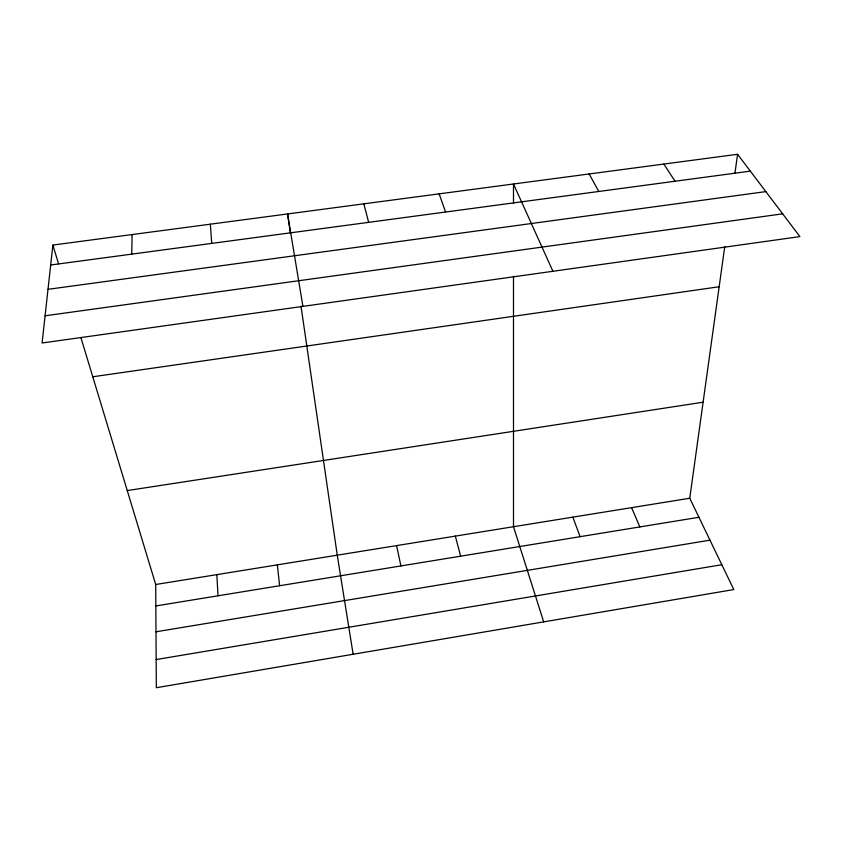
<?xml version="1.0" encoding="UTF-8"?>
<svg xmlns="http://www.w3.org/2000/svg" width="842" height="842" viewBox="0 0 842 842"><rect width="100%" height="100%" fill="white"/><g stroke="black" fill="none" stroke-linecap="round" stroke-linejoin="round"><path stroke-width="1.26" d="M131.741 254.137L132.11 234.55M52.878 245.064L42.1 342.999L799.9 236.602L737.581 154.286L52.878 245.064L58.561 263.83M80.969 337.789L155.707 584.506L156.328 687.714L733.803 589.568L689.756 498.253L724.741 246.632M734.908 173.473L737.581 154.286M156.159 659.56L721.815 564.719M155.991 631.784L709.974 540.164M155.833 605.945L698.934 517.283M155.707 584.506L689.756 498.253M127.247 490.57L703.112 402.213M92.778 376.774L719.163 286.743M45.089 315.792L782.671 213.836M48.005 289.322L765.841 191.608M50.678 265.009L750.338 171.136M663.833 164.064L675.063 181.24M589.137 173.968L598.809 191.471M552.931 271.282L513.494 183.998L513.494 203.532M631.595 507.652L639.825 526.934M572.844 517.135L580.106 536.68M439.135 193.849L445.586 212.026M543.69 621.88L513.504 526.724L513.494 276.281M455.333 536.122L460.648 556.183M363.828 203.838L368.649 222.351M396.593 545.605L400.908 565.94M302.92 306.383L287.575 213.942L290.416 233.466M353.135 654.266L337.263 555.183L300.994 306.088M277.344 564.866L279.607 585.737M210.342 224.183L211.742 243.401M216.826 574.633L218.036 595.799"/></g></svg>
